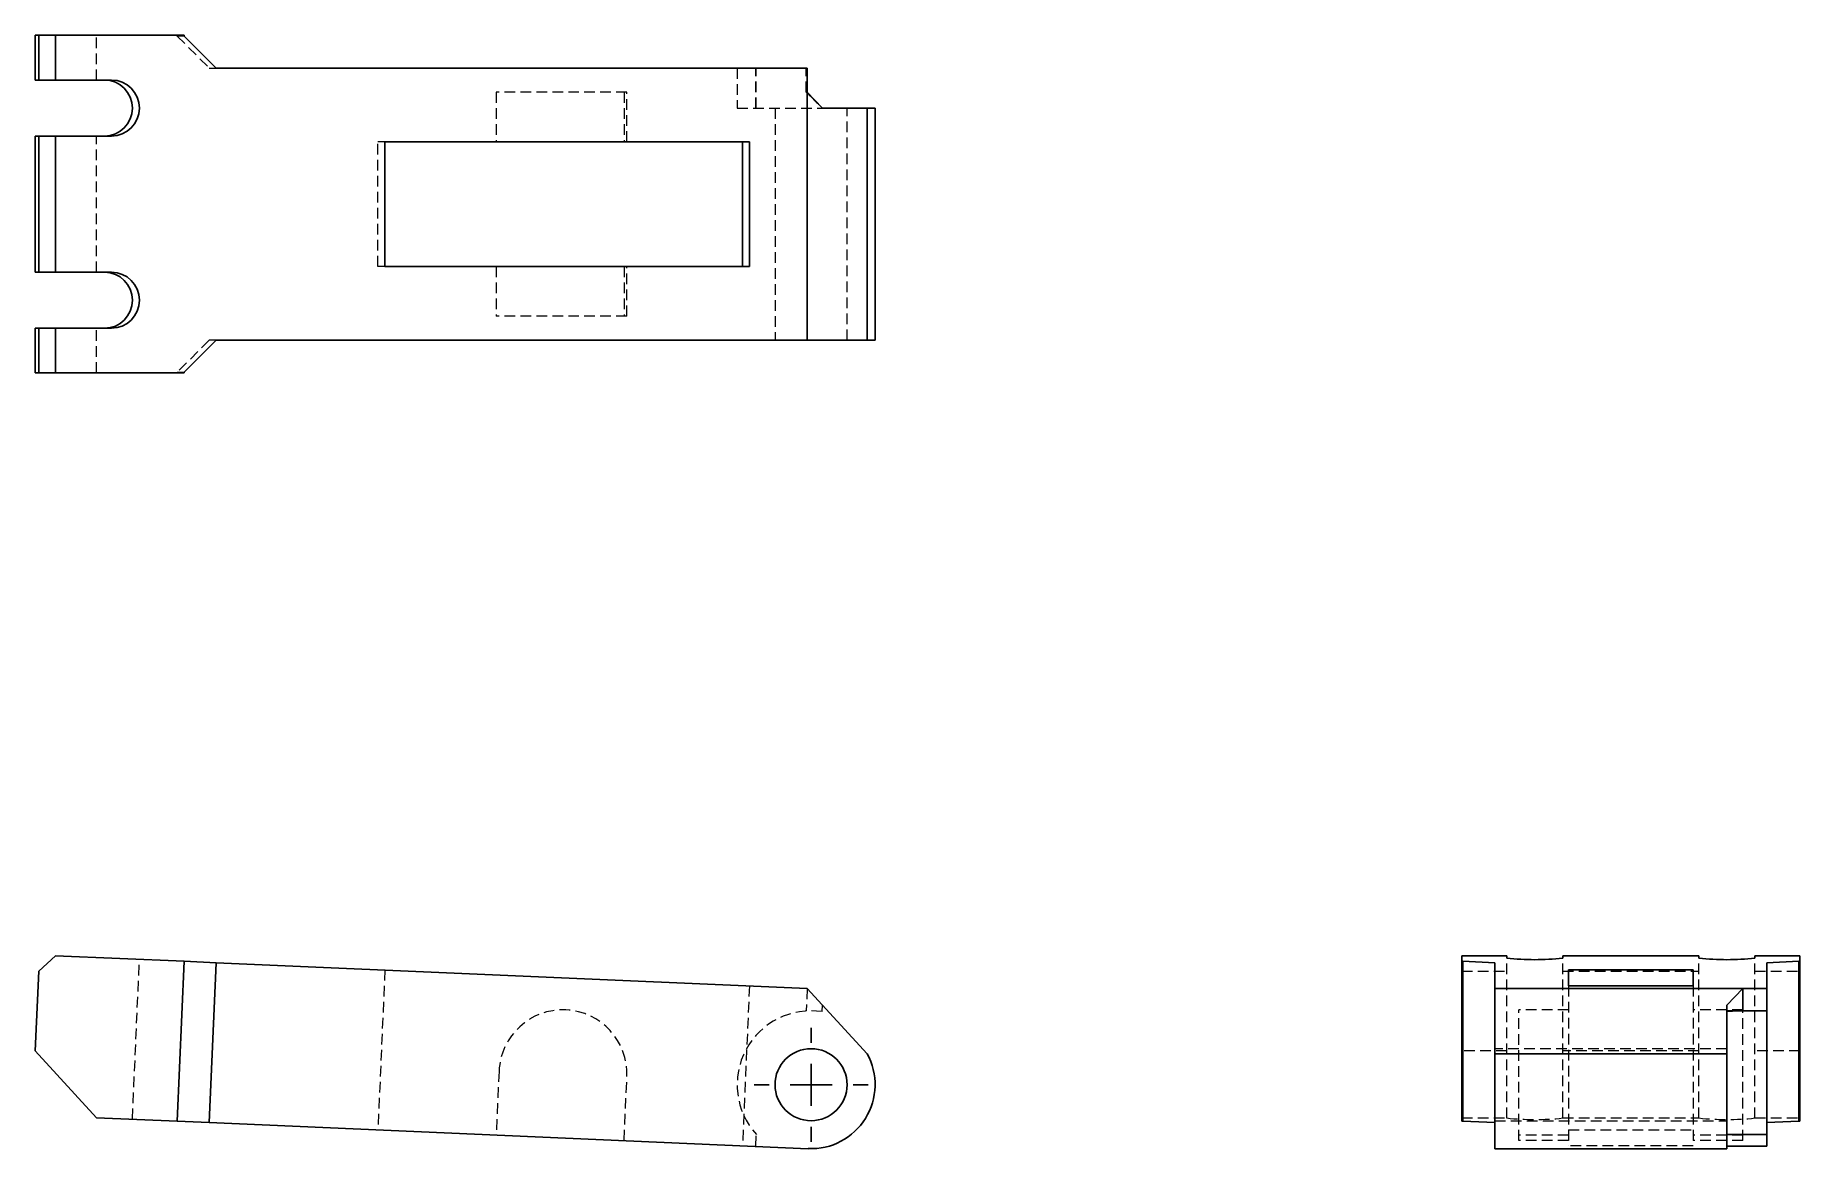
# Model space of a CAD drawing. Header units: millimetres. Extents: x 33 to 243, y 46 to 178.
import ezdxf

# ---------------------------------------------------------------- set-up
doc = ezdxf.new("R2010")
doc.units = ezdxf.units.MM
doc.linetypes.add('HIDDEN', pattern=[1.905, 1.27, -0.635])
doc.layers.add('10', color=7, linetype='Continuous')

# ---------------------------------------------------------------- blocks, each defined once
blk = doc.blocks.new('SW_CENTERMARKSYMBOL_0')
at = {"layer": '10', "color": 0}
for p, q in [((0, 5), (0, 6.79)), ((0, 0), (0, 2.5)), ((-5, 0), (-6.79, 0)), ((0, 0), (-2.5, 0)), ((0, 0), (0, -2.5)), ((0, 0), (2.5, 0)), ((5, 0), (6.79, 0)), ((0, -5), (0, -6.79))]:
    blk.add_line(p, q, dxfattribs=at)

msp = doc.modelspace()

# ---------------------------------------------------------------- linework, layer by layer
at = {"color": 7, "linetype": 'Continuous', "lineweight": 25}
for p, q in [((33, 178.11), (33, 172.77)), ((33.41, 178.11), (33, 178.11)), ((33.41, 172.77), (33.41, 178.11)), ((33.41, 178.11), (35.4, 178.11)), ((35.4, 178.11), (35.4, 172.77)), ((50.73, 178.11), (35.4, 178.11)), ((50.73, 178.01), (50.73, 178.11)), ((54.54, 174.2), (50.73, 178.01)), ((33, 172.77), (33.41, 172.77)), ((35.4, 172.77), (33.41, 172.77)), ((42.07, 172.77), (35.4, 172.77)), ((54.54, 174.2), (124.92, 174.2)), ((124.92, 171.34), (124.92, 174.2)), ((124.92, 141.8), (124.92, 171.34)), ((126.74, 169.44), (124.92, 171.34)), ((132.05, 169.44), (126.74, 169.44)), ((132.05, 141.8), (132.05, 169.44)), ((133, 169.44), (132.05, 169.44)), ((133, 141.8), (133, 169.44)), ((33, 166.1), (33, 149.9)), ((33.41, 166.1), (33, 166.1)), ((33.41, 149.9), (33.41, 166.1)), ((33.41, 166.1), (35.4, 166.1)), ((35.4, 166.1), (35.4, 149.9)), ((35.4, 166.1), (42.07, 166.1)), ((74.63, 165.43), (74.63, 150.57)), ((74.63, 165.43), (118.04, 165.43)), ((117.21, 165.43), (117.21, 150.57)), ((118.04, 150.57), (118.04, 165.43)), ((33, 149.9), (33.41, 149.9)), ((35.4, 149.9), (33.41, 149.9)), ((42.07, 149.9), (35.4, 149.9)), ((74.63, 150.57), (118.04, 150.57)), ((33, 143.23), (33, 137.89)), ((33.41, 143.23), (33, 143.23)), ((33.41, 137.89), (33.41, 143.23)), ((33.41, 143.23), (35.4, 143.23)), ((35.4, 143.23), (35.4, 137.89)), ((35.4, 143.23), (42.07, 143.23)), ((50.73, 137.99), (54.54, 141.8)), ((54.54, 141.8), (124.92, 141.8)), ((132.05, 141.8), (124.92, 141.8)), ((133, 141.8), (132.05, 141.8)), ((33.41, 137.89), (33, 137.89)), ((35.4, 137.89), (33.41, 137.89)), ((35.4, 137.89), (50.73, 137.89)), ((50.73, 137.89), (50.73, 137.99)), ((35.4, 68.49), (33.41, 66.67)), ((35.4, 68.49), (50.73, 67.83)), ((49.9, 48.79), (50.73, 67.83)), ((50.73, 67.83), (54.54, 67.66)), ((54.54, 67.66), (53.71, 48.62)), ((54.54, 67.66), (124.92, 64.6)), ((202.89, 68.49), (202.89, 67.83)), ((208.23, 68.49), (202.89, 68.49)), ((202.89, 67.83), (202.99, 67.83)), ((202.89, 48.79), (202.89, 67.83)), ((202.99, 67.83), (206.8, 67.66)), ((202.99, 48.79), (202.99, 67.83)), ((206.8, 67.66), (206.8, 64.6)), ((208.23, 68.49), (208.23, 68.2)), ((214.9, 68.2), (214.9, 68.49)), ((231.1, 68.49), (214.9, 68.49)), ((231.1, 68.49), (231.1, 68.2)), ((237.77, 68.2), (237.77, 68.49)), ((243.11, 68.49), (237.77, 68.49)), ((239.2, 67.66), (243.01, 67.83)), ((239.2, 67.66), (239.2, 64.6)), ((243.01, 67.83), (243.11, 67.83)), ((243.01, 67.83), (243.01, 48.79)), ((243.11, 67.83), (243.11, 68.49)), ((243.11, 48.79), (243.11, 67.83)), ((33.41, 66.67), (33, 57.15)), ((230.43, 66.79), (215.57, 66.79)), ((215.57, 66.79), (215.57, 64.9)), ((230.43, 66.79), (230.43, 64.9)), ((132.05, 56.82), (124.92, 64.6)), ((206.8, 64.6), (236.34, 64.6)), ((206.8, 56.82), (206.8, 64.6)), ((215.57, 64.9), (230.43, 64.9)), ((234.44, 62.61), (236.34, 64.6)), ((236.34, 64.6), (236.34, 61.91)), ((236.34, 64.6), (239.2, 64.6)), ((239.2, 61.91), (239.2, 64.6)), ((234.44, 56.82), (234.44, 62.61)), ((236.34, 61.91), (239.2, 61.91)), ((239.2, 47.21), (239.2, 61.91)), ((33, 57.15), (40.28, 49.2)), ((206.8, 45.51), (206.8, 56.82)), ((206.8, 56.82), (234.44, 56.82)), ((234.44, 45.51), (234.44, 56.82)), ((40.28, 49.2), (49.9, 48.79)), ((53.71, 48.62), (49.9, 48.79)), ((125.04, 45.51), (53.71, 48.62)), ((202.89, 48.79), (202.99, 48.79)), ((206.8, 48.62), (202.99, 48.79)), ((243.01, 48.79), (239.2, 48.62)), ((243.01, 48.79), (243.11, 48.79)), ((234.44, 47.21), (239.2, 47.21)), ((239.2, 45.79), (239.2, 47.21)), ((206.8, 45.51), (234.44, 45.51)), ((234.44, 45.79), (239.2, 45.79))]:
    msp.add_line(p, q, dxfattribs=at)
at = {"color": 7, "linetype": 'HIDDEN', "lineweight": 18}
for p, q in [((40.28, 172.77), (40.28, 178.11)), ((49.9, 178.01), (49.9, 178.11)), ((50.73, 178.01), (49.9, 178.01)), ((49.9, 178.01), (53.71, 174.2)), ((53.71, 174.2), (54.54, 174.2)), ((116.57, 174.2), (116.57, 169.44)), ((118.8, 169.44), (118.8, 174.2)), ((118.86, 169.44), (118.86, 174.2)), ((124.81, 171.34), (124.81, 174.2)), ((88.22, 171.34), (87.89, 171.34)), ((87.89, 171.34), (87.89, 165.43)), ((103.46, 171.34), (88.22, 171.34)), ((103.12, 171.34), (103.12, 165.43)), ((103.46, 165.43), (103.46, 171.34)), ((124.92, 171.34), (124.81, 171.34)), ((116.57, 169.44), (126.71, 169.44)), ((121.09, 169.44), (121.09, 141.8)), ((126.71, 169.44), (126.74, 169.44)), ((129.66, 141.8), (129.66, 169.44)), ((40.28, 149.9), (40.28, 166.1)), ((74.63, 165.43), (73.8, 165.43)), ((73.8, 150.57), (73.8, 165.43)), ((74.63, 150.57), (73.8, 150.57)), ((87.89, 150.57), (87.89, 144.66)), ((103.12, 150.57), (103.12, 144.66)), ((103.46, 144.66), (103.46, 150.57)), ((40.28, 137.89), (40.28, 143.23)), ((88.22, 144.66), (87.89, 144.66)), ((103.46, 144.66), (88.22, 144.66)), ((53.71, 141.8), (49.9, 137.99)), ((54.54, 141.8), (53.71, 141.8)), ((49.9, 137.99), (50.73, 137.99)), ((49.9, 137.89), (49.9, 137.99)), ((44.57, 49.02), (45.4, 68.06)), ((208.23, 49.16), (208.23, 68.2)), ((214.9, 49.16), (214.9, 68.2)), ((231.1, 49.16), (231.1, 68.2)), ((237.77, 49.16), (237.77, 68.2)), ((74.63, 66.79), (73.8, 47.74)), ((202.89, 66.67), (208.23, 66.67)), ((214.9, 66.67), (231.1, 66.67)), ((237.77, 66.67), (243.11, 66.67)), ((118.04, 64.9), (117.21, 45.85)), ((124.92, 64.6), (124.81, 61.91)), ((215.57, 64.9), (215.57, 45.85)), ((230.43, 64.9), (230.43, 45.85)), ((126.71, 61.83), (126.74, 62.61)), ((209.66, 54.08), (209.66, 62.04)), ((215.57, 62.04), (209.66, 62.04)), ((236.34, 62.04), (230.43, 62.04)), ((235.77, 61.93), (234.44, 61.93)), ((236.34, 54.08), (236.34, 61.91)), ((208.23, 57.15), (202.89, 57.15)), ((234.44, 57.42), (206.8, 57.42)), ((231.1, 57.15), (214.9, 57.15)), ((243.11, 57.15), (237.77, 57.15)), ((88.22, 54.75), (87.89, 47.13)), ((103.12, 46.47), (103.45, 54.08)), ((209.66, 46.47), (209.66, 54.08)), ((236.34, 46.47), (236.34, 54.08)), ((202.89, 49.2), (208.23, 49.2)), ((206.8, 48.84), (234.44, 48.84)), ((214.9, 49.2), (231.1, 49.2)), ((237.77, 49.2), (243.11, 49.2)), ((118.8, 45.79), (118.86, 47.21)), ((215.57, 47.13), (209.66, 47.13)), ((215.57, 46.47), (209.66, 46.47)), ((215.57, 47.74), (230.43, 47.74)), ((236.34, 47.13), (230.43, 47.13)), ((236.34, 46.47), (230.43, 46.47)), ((230.43, 45.85), (215.57, 45.85))]:
    msp.add_line(p, q, dxfattribs=at)
at = {"color": 7, "linetype": 'Continuous', "lineweight": 25}
msp.add_circle((125.38, 53.13), 4.29, dxfattribs=at)
for centre, radius, start, end in [((41.23, 169.44), 3.34, 270.0425, 89.9575), ((42.06, 169.44), 3.34, 270.0425, 89.9575), ((41.23, 146.56), 3.34, 270.0425, 89.9575), ((42.06, 146.56), 3.34, 270.0425, 89.9575), ((211.56, 98.13), 30.11, 263.6402, 276.3598), ((234.44, 98.13), 30.11, 263.6402, 276.3598), ((125.38, 53.13), 7.62, 267.5064, 28.9824)]:
    msp.add_arc(centre, radius, start, end, dxfattribs=at)
at = {"color": 7, "linetype": 'HIDDEN', "lineweight": 18}
for centre, radius, start, end in [((95.84, 54.42), 7.62, 357.5064, 177.5064), ((125.38, 53.13), 8.8, 81.2918, 222.2267), ((211.56, 79.09), 30.11, 263.6402, 276.3598), ((234.44, 79.09), 30.11, 263.6402, 276.3598)]:
    msp.add_arc(centre, radius, start, end, dxfattribs=at)
for points in [[(124.81, 171.34), (125, 171.15), (125.19, 170.96), (125.38, 170.77)], [(125.38, 170.77), (125.82, 170.33), (126.27, 169.88), (126.71, 169.44)]]:
    msp.add_open_spline(points, degree=3, dxfattribs=at)
at = {"color": 7, "linetype": 'Continuous', "lineweight": 25}
for points in [[(235.77, 61.93), (235.33, 61.93), (234.88, 61.9), (234.44, 61.83)], [(236.34, 61.91), (236.15, 61.93), (235.96, 61.93), (235.77, 61.93)]]:
    msp.add_open_spline(points, degree=3, dxfattribs=at)

# ---------------------------------------------------------------- block references
at = {"layer": '10'}
msp.add_blockref('SW_CENTERMARKSYMBOL_0', (125.38, 53.13), dxfattribs=at)

doc.saveas('drawing.dxf')
